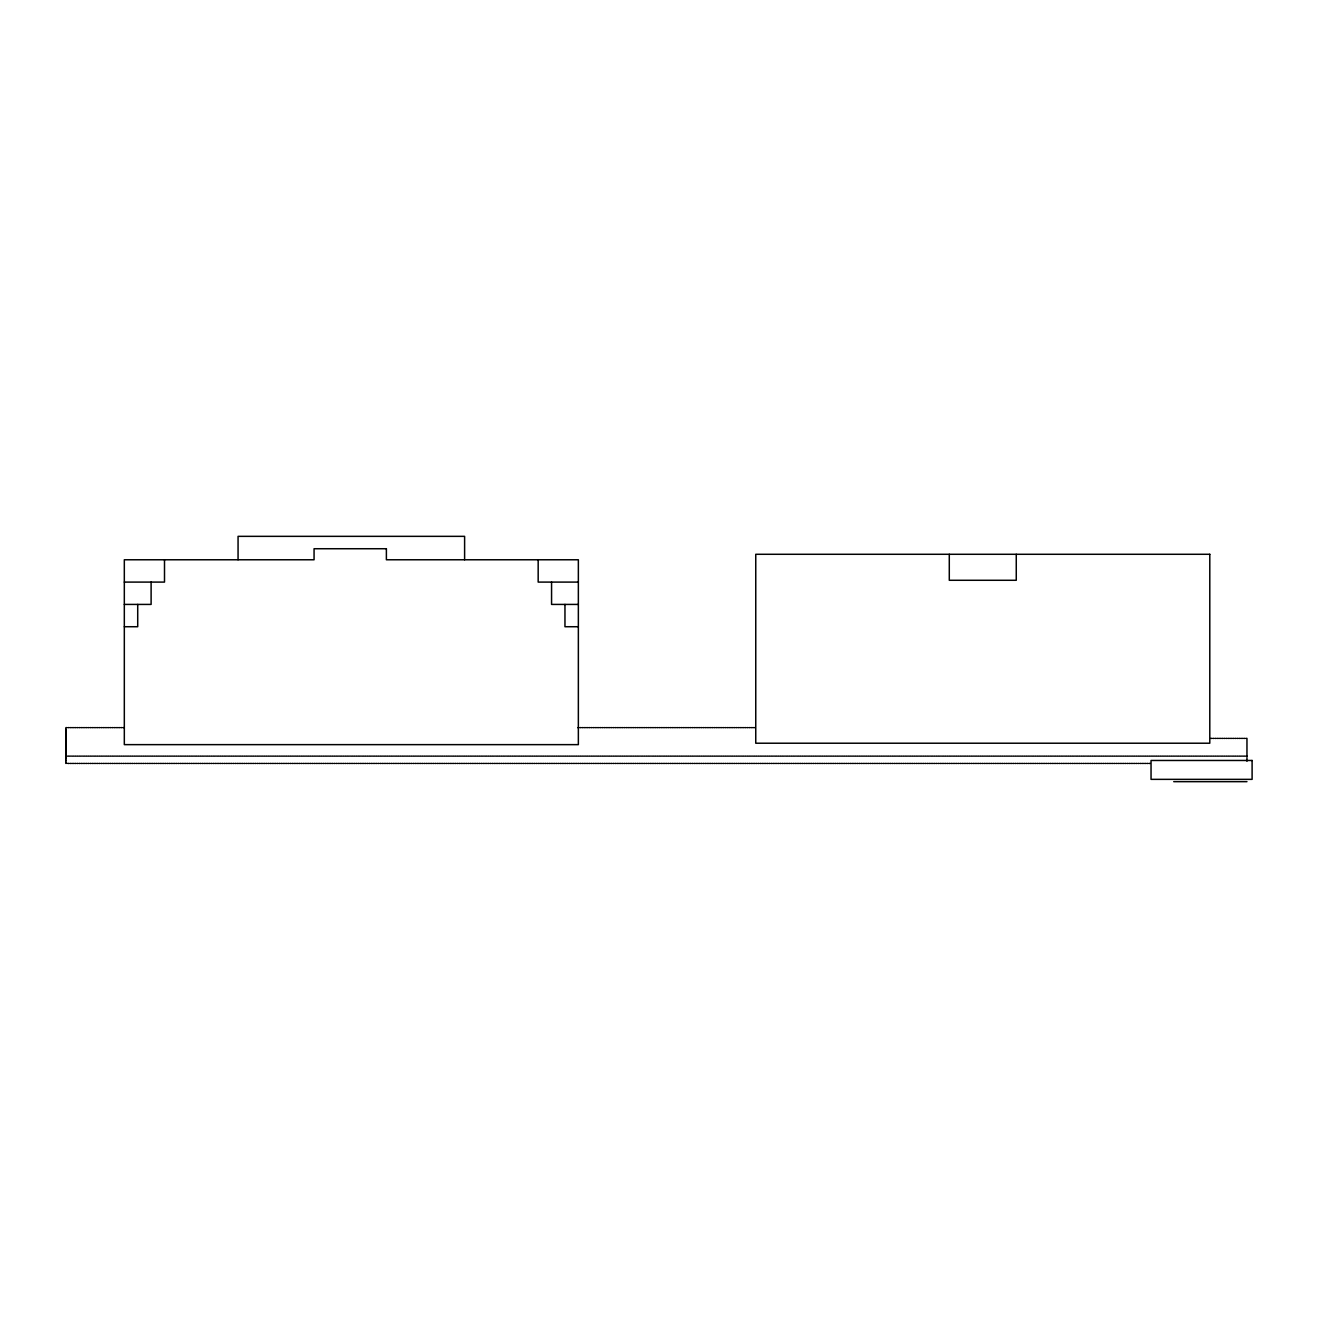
<?xml version="1.0" encoding="UTF-8"?>
<svg xmlns="http://www.w3.org/2000/svg" width="1318" height="1318" viewBox="0 0 1318 1318"><rect width="100%" height="100%" fill="white"/><g stroke="black" fill="none" stroke-linecap="round" stroke-linejoin="round"><path stroke-width="1.5" d="M65.9 763.435L65.916 762.348L67.004 763.435M66.015 757.949L65.999 759.053L65.9 757.949M66.048 756.845L65.9 727.635L67.004 727.635M124.32 582.095L164.503 582.095L164.503 559.771M578.355 582.095L538.172 582.095L538.172 559.771M124.32 604.418L151.109 604.418L151.109 582.095M578.355 604.418L551.567 604.418L551.567 582.095M124.32 626.725L137.715 626.725L137.715 604.418M578.355 626.725L564.961 626.725L564.961 604.418M68.091 727.635L69.195 727.635M70.299 727.635L71.386 727.635M72.49 727.635L73.594 727.635M74.681 727.635L75.785 727.635M76.889 727.635L77.976 727.635M79.08 727.635L80.184 727.635M81.271 727.635L82.375 727.635M83.479 727.635L84.566 727.635M85.67 727.635L86.774 727.635M87.861 727.635L88.965 727.635M90.069 727.635L91.173 727.635M92.26 727.635L93.364 727.635M94.468 727.635L95.555 727.635M96.659 727.635L97.763 727.635M98.85 727.635L99.954 727.635M101.058 727.635L102.145 727.635M103.249 727.635L104.353 727.635M105.44 727.635L106.544 727.635M107.648 727.635L108.735 727.635M109.839 727.635L110.943 727.635M112.03 727.635L113.134 727.635M114.238 727.635L115.325 727.635M116.429 727.635L117.533 727.635M118.62 727.635L119.724 727.635M120.828 727.635L121.915 727.635M123.019 727.635L124.123 727.635M577.778 727.635L578.882 727.635M579.986 727.635L581.073 727.635M582.177 727.635L583.281 727.635M584.368 727.635L585.472 727.635M586.576 727.635L587.663 727.635M588.767 727.635L589.871 727.635M590.958 727.635L592.062 727.635M593.166 727.635L594.253 727.635M595.357 727.635L596.461 727.635M597.548 727.635L598.652 727.635M599.756 727.635L600.843 727.635M601.947 727.635L603.051 727.635M604.155 727.635L605.242 727.635M606.346 727.635L607.45 727.635M608.537 727.635L609.641 727.635M610.745 727.635L611.832 727.635M612.936 727.635L614.04 727.635M615.127 727.635L616.231 727.635M617.335 727.635L618.422 727.635M619.526 727.635L620.63 727.635M621.717 727.635L622.821 727.635M623.925 727.635L625.012 727.635M626.116 727.635L627.22 727.635M628.307 727.635L629.411 727.635M630.515 727.635L631.602 727.635M632.706 727.635L633.81 727.635M634.897 727.635L636.001 727.635M637.105 727.635L638.192 727.635M639.296 727.635L640.4 727.635M641.487 727.635L642.591 727.635M643.695 727.635L644.782 727.635M645.886 727.635L646.99 727.635M648.077 727.635L649.181 727.635M650.285 727.635L651.389 727.635M652.476 727.635L653.58 727.635M654.684 727.635L655.771 727.635M656.875 727.635L657.979 727.635M659.066 727.635L660.17 727.635M661.274 727.635L662.361 727.635M663.465 727.635L664.569 727.635M665.656 727.635L666.76 727.635M667.864 727.635L668.951 727.635M670.055 727.635L671.159 727.635M672.246 727.635L673.35 727.635M674.454 727.635L675.541 727.635M676.645 727.635L677.749 727.635M678.836 727.635L679.94 727.635M681.044 727.635L682.131 727.635M683.235 727.635L684.339 727.635M685.426 727.635L686.53 727.635M687.634 727.635L688.721 727.635M689.825 727.635L690.929 727.635M692.016 727.635L693.12 727.635M694.224 727.635L695.311 727.635M696.415 727.635L697.519 727.635M698.622 727.635L699.71 727.635M700.814 727.635L701.917 727.635M703.005 727.635L704.109 727.635M705.212 727.635L706.3 727.635M707.404 727.635L708.507 727.635M709.595 727.635L710.699 727.635M711.802 727.635L712.89 727.635M713.994 727.635L715.097 727.635M716.185 727.635L717.289 727.635M718.392 727.635L719.48 727.635M720.584 727.635L721.687 727.635M722.775 727.635L723.879 727.635M724.982 727.635L726.07 727.635M727.174 727.635L728.277 727.635M729.365 727.635L730.469 727.635M731.572 727.635L732.66 727.635M733.764 727.635L734.867 727.635M735.955 727.635L737.059 727.635M738.162 727.635L739.25 727.635M740.354 727.635L741.457 727.635M742.561 727.635L743.649 727.635M744.752 727.635L745.856 727.635M746.944 727.635L748.047 727.635M749.151 727.635L750.239 727.635M751.342 727.635L752.446 727.635M753.534 727.635L754.637 727.635M1210.715 738.377L1211.819 738.377M1212.906 738.377L1214.01 738.377M1215.114 738.377L1216.201 738.377M1217.305 738.377L1218.409 738.377M1219.512 738.377L1220.6 738.377M1221.704 738.377L1222.807 738.377M1223.895 738.377L1224.999 738.377M1226.102 738.377L1227.19 738.377M1228.294 738.377L1229.397 738.377M1230.485 738.377L1231.589 738.377M1232.692 738.377L1233.78 738.377M1234.884 738.377L1235.987 738.377M1237.075 738.377L1238.179 738.377M1239.282 738.377L1240.37 738.377M1241.474 738.377L1242.577 738.377M1243.665 738.377L1244.769 738.377M1245.872 738.377L1246.96 738.377L1246.96 756.845M66.065 756.12L67.152 756.12M68.256 756.12L69.36 756.12M70.447 756.12L71.551 756.12M72.655 756.12L73.742 756.12M74.846 756.12L75.95 756.12M77.037 756.12L78.141 756.12M79.245 756.12L80.332 756.12M81.436 756.12L82.54 756.12M83.644 756.12L84.731 756.12M85.835 756.12L86.939 756.12M88.026 756.12L89.13 756.12M90.234 756.12L91.321 756.12M92.425 756.12L93.529 756.12M94.616 756.12L95.72 756.12M96.824 756.12L97.911 756.12M99.015 756.12L100.119 756.12M101.206 756.12L102.31 756.12M103.414 756.12L104.501 756.12M105.605 756.12L106.709 756.12M107.796 756.12L108.9 756.12M110.004 756.12L111.091 756.12M112.195 756.12L113.299 756.12M114.386 756.12L115.49 756.12M116.594 756.12L117.681 756.12M118.785 756.12L119.889 756.12M120.976 756.12L122.08 756.12M123.184 756.12L124.271 756.12M125.375 756.12L126.479 756.12M127.566 756.12L128.67 756.12M129.774 756.12L130.877 756.12M131.965 756.12L133.069 756.12M134.172 756.12L135.26 756.12M136.364 756.12L137.467 756.12M138.555 756.12L139.659 756.12M140.762 756.12L141.85 756.12M142.954 756.12L144.057 756.12M145.145 756.12L146.249 756.12M147.352 756.12L148.44 756.12M149.544 756.12L150.647 756.12M151.735 756.12L152.839 756.12M153.942 756.12L155.03 756.12M156.134 756.12L157.237 756.12M158.325 756.12L159.429 756.12M160.532 756.12L161.62 756.12M162.724 756.12L163.827 756.12M164.915 756.12L166.019 756.12M167.122 756.12L168.21 756.12M169.314 756.12L170.417 756.12M171.505 756.12L172.609 756.12M173.712 756.12L174.8 756.12M175.904 756.12L177.007 756.12M178.111 756.12L179.199 756.12M180.302 756.12L181.406 756.12M182.494 756.12L183.597 756.12M184.701 756.12L185.789 756.12M186.892 756.12L187.996 756.12M189.084 756.12L190.187 756.12M191.291 756.12L192.379 756.12M193.482 756.12L194.586 756.12M195.674 756.12L196.777 756.12M197.881 756.12L198.969 756.12M200.072 756.12L201.176 756.12M202.264 756.12L203.367 756.12M204.471 756.12L205.559 756.12M206.662 756.12L207.766 756.12M208.854 756.12L209.957 756.12M211.061 756.12L212.149 756.12M213.252 756.12L214.356 756.12M215.444 756.12L216.547 756.12M217.651 756.12L218.739 756.12M219.842 756.12L220.946 756.12M222.034 756.12L223.137 756.12M224.241 756.12L225.345 756.12M226.432 756.12L227.536 756.12M228.64 756.12L229.727 756.12M230.831 756.12L231.935 756.12M233.022 756.12L234.126 756.12M235.23 756.12L236.317 756.12M237.421 756.12L238.525 756.12M239.612 756.12L240.716 756.12M241.82 756.12L242.907 756.12M244.011 756.12L245.115 756.12M246.202 756.12L247.306 756.12M248.41 756.12L249.497 756.12M250.601 756.12L251.705 756.12M252.792 756.12L253.896 756.12M255 756.12L256.087 756.12M257.191 756.12L258.295 756.12M259.382 756.12L260.486 756.12M261.59 756.12L262.677 756.12M263.781 756.12L264.885 756.12M265.972 756.12L267.076 756.12M268.18 756.12L269.267 756.12M270.371 756.12L271.475 756.12M272.579 756.12L273.666 756.12M274.77 756.12L275.874 756.12M276.961 756.12L278.065 756.12M279.169 756.12L280.256 756.12M281.36 756.12L282.464 756.12M283.551 756.12L284.655 756.12M285.759 756.12L286.846 756.12M287.95 756.12L289.054 756.12M290.141 756.12L291.245 756.12M292.349 756.12L293.436 756.12M294.54 756.12L295.644 756.12M296.731 756.12L297.835 756.12M298.939 756.12L300.026 756.12M301.13 756.12L302.234 756.12M303.321 756.12L304.425 756.12M305.529 756.12L306.616 756.12M307.72 756.12L308.824 756.12M309.911 756.12L311.015 756.12M312.119 756.12L313.206 756.12M314.31 756.12L315.414 756.12M316.518 756.12L317.605 756.12M318.709 756.12L319.813 756.12M320.9 756.12L322.004 756.12M323.108 756.12L324.195 756.12M325.299 756.12L326.403 756.12M327.49 756.12L328.594 756.12M329.698 756.12L330.785 756.12M331.889 756.12L332.993 756.12M334.08 756.12L335.184 756.12M336.288 756.12L337.375 756.12M338.479 756.12L339.583 756.12M340.67 756.12L341.774 756.12M342.878 756.12L343.965 756.12M345.069 756.12L346.173 756.12M347.26 756.12L348.364 756.12M349.468 756.12L350.555 756.12M351.659 756.12L352.763 756.12M353.85 756.12L354.954 756.12M356.058 756.12L357.145 756.12M358.249 756.12L359.353 756.12M360.44 756.12L361.544 756.12M362.648 756.12L363.752 756.12M364.839 756.12L365.943 756.12M367.047 756.12L368.134 756.12M369.238 756.12L370.342 756.12M371.429 756.12L372.533 756.12M373.637 756.12L374.724 756.12M375.828 756.12L376.932 756.12M378.019 756.12L379.123 756.12M380.227 756.12L381.314 756.12M382.418 756.12L383.522 756.12M384.609 756.12L385.713 756.12M386.817 756.12L387.904 756.12M389.008 756.12L390.112 756.12M391.199 756.12L392.303 756.12M393.407 756.12L394.494 756.12M395.598 756.12L396.702 756.12M397.789 756.12L398.893 756.12M399.997 756.12L401.084 756.12M402.188 756.12L403.292 756.12M404.379 756.12L405.483 756.12M406.587 756.12L407.674 756.12M408.778 756.12L409.882 756.12M410.985 756.12L412.073 756.12M413.177 756.12L414.28 756.12M415.368 756.12L416.472 756.12M417.575 756.12L418.663 756.12M419.767 756.12L420.87 756.12M421.958 756.12L423.062 756.12M424.165 756.12L425.253 756.12M426.357 756.12L427.46 756.12M428.548 756.12L429.652 756.12M430.755 756.12L431.843 756.12M432.947 756.12L434.05 756.12M435.138 756.12L436.242 756.12M437.345 756.12L438.433 756.12M439.537 756.12L440.64 756.12M441.728 756.12L442.832 756.12M443.935 756.12L445.023 756.12M446.127 756.12L447.23 756.12M448.318 756.12L449.422 756.12M450.525 756.12L451.613 756.12M452.717 756.12L453.82 756.12M454.908 756.12L456.012 756.12M457.115 756.12L458.219 756.12M459.307 756.12L460.41 756.12M461.514 756.12L462.602 756.12M463.705 756.12L464.809 756.12M465.897 756.12L467 756.12M468.104 756.12L469.192 756.12M470.295 756.12L471.399 756.12M472.487 756.12L473.59 756.12M474.694 756.12L475.782 756.12M476.885 756.12L477.989 756.12M479.077 756.12L480.18 756.12M481.284 756.12L482.372 756.12M483.475 756.12L484.579 756.12M485.667 756.12L486.77 756.12M487.874 756.12L488.962 756.12M490.065 756.12L491.169 756.12M492.257 756.12L493.36 756.12M494.464 756.12L495.552 756.12M496.655 756.12L497.759 756.12M498.847 756.12L499.95 756.12M501.054 756.12L502.142 756.12M503.245 756.12L504.349 756.12M505.453 756.12L506.54 756.12M507.644 756.12L508.748 756.12M509.835 756.12L510.939 756.12M512.043 756.12L513.13 756.12M514.234 756.12L515.338 756.12M516.425 756.12L517.529 756.12M518.633 756.12L519.72 756.12M520.824 756.12L521.928 756.12M523.015 756.12L524.119 756.12M525.223 756.12L526.31 756.12M527.414 756.12L528.518 756.12M529.605 756.12L530.709 756.12M531.813 756.12L532.9 756.12M534.004 756.12L535.108 756.12M536.195 756.12L537.299 756.12M538.403 756.12L539.49 756.12M540.594 756.12L541.698 756.12M542.785 756.12L543.889 756.12M544.993 756.12L546.08 756.12M547.184 756.12L548.288 756.12M549.375 756.12L550.479 756.12M551.583 756.12L552.687 756.12M553.774 756.12L554.878 756.12M555.982 756.12L557.069 756.12M558.173 756.12L559.277 756.12M560.364 756.12L561.468 756.12M562.572 756.12L563.659 756.12M564.763 756.12L565.867 756.12M566.954 756.12L568.058 756.12M569.162 756.12L570.249 756.12M571.353 756.12L572.457 756.12M573.544 756.12L574.648 756.12M575.752 756.12L576.839 756.12M577.943 756.12L579.047 756.12M580.134 756.12L581.238 756.12M582.342 756.12L583.429 756.12M584.533 756.12L585.637 756.12M586.724 756.12L587.828 756.12M588.932 756.12L590.019 756.12M591.123 756.12L592.227 756.12M593.314 756.12L594.418 756.12M595.522 756.12L596.626 756.12M597.713 756.12L598.817 756.12M599.921 756.12L601.008 756.12M602.112 756.12L603.216 756.12M604.303 756.12L605.407 756.12M606.511 756.12L607.598 756.12M608.702 756.12L609.806 756.12M610.893 756.12L611.997 756.12M613.101 756.12L614.188 756.12M615.292 756.12L616.396 756.12M617.483 756.12L618.587 756.12M619.691 756.12L620.778 756.12M621.882 756.12L622.986 756.12M624.073 756.12L625.177 756.12M626.281 756.12L627.368 756.12M628.472 756.12L629.576 756.12M630.663 756.12L631.767 756.12M632.871 756.12L633.958 756.12M635.062 756.12L636.166 756.12M637.253 756.12L638.357 756.12M639.461 756.12L640.548 756.12M641.652 756.12L642.756 756.12M643.859 756.12L644.947 756.12M646.051 756.12L647.154 756.12M648.242 756.12L649.346 756.12M650.449 756.12L651.537 756.12M652.641 756.12L653.744 756.12M654.832 756.12L655.936 756.12M657.039 756.12L658.127 756.12M659.231 756.12L660.334 756.12M661.422 756.12L662.526 756.12M663.629 756.12L664.717 756.12M665.821 756.12L666.924 756.12M668.012 756.12L669.116 756.12M670.219 756.12L671.307 756.12M672.411 756.12L673.514 756.12M674.602 756.12L675.706 756.12M676.809 756.12L677.897 756.12M679.001 756.12L680.104 756.12M681.192 756.12L682.296 756.12M683.399 756.12L684.487 756.12M685.591 756.12L686.694 756.12M687.782 756.12L688.886 756.12M689.989 756.12L691.093 756.12M692.181 756.12L693.284 756.12M694.388 756.12L695.476 756.12M696.579 756.12L697.683 756.12M698.771 756.12L699.874 756.12M700.978 756.12L702.066 756.12M703.169 756.12L704.273 756.12M705.361 756.12L706.464 756.12M707.568 756.12L708.656 756.12M709.759 756.12L710.863 756.12M711.951 756.12L713.054 756.12M714.158 756.12L715.246 756.12M716.349 756.12L717.453 756.12M718.541 756.12L719.644 756.12M720.748 756.12L721.836 756.12M722.939 756.12L724.043 756.12M725.131 756.12L726.234 756.12M727.338 756.12L728.426 756.12M729.529 756.12L730.633 756.12M731.721 756.12L732.824 756.12M733.928 756.12L735.016 756.12M736.119 756.12L737.223 756.12M738.327 756.12L739.414 756.12M740.518 756.12L741.622 756.12M742.709 756.12L743.813 756.12M744.917 756.12L746.004 756.12M747.108 756.12L748.212 756.12M749.299 756.12L750.403 756.12M751.507 756.12L752.594 756.12M753.698 756.12L754.802 756.12M755.889 756.12L756.993 756.12M758.097 756.12L759.184 756.12M760.288 756.12L761.392 756.12M762.479 756.12L763.583 756.12M764.687 756.12L765.774 756.12M766.878 756.12L767.982 756.12M769.069 756.12L770.173 756.12M771.277 756.12L772.364 756.12M773.468 756.12L774.572 756.12M775.659 756.12L776.763 756.12M777.867 756.12L778.954 756.12M780.058 756.12L781.162 756.12M782.249 756.12L783.353 756.12M784.457 756.12L785.561 756.12M786.648 756.12L787.752 756.12M788.856 756.12L789.943 756.12M791.047 756.12L792.151 756.12M793.238 756.12L794.342 756.12M795.446 756.12L796.533 756.12M797.637 756.12L798.741 756.12M799.828 756.12L800.932 756.12M802.036 756.12L803.123 756.12M804.227 756.12L805.331 756.12M806.418 756.12L807.522 756.12M808.626 756.12L809.713 756.12M810.817 756.12L811.921 756.12M813.008 756.12L814.112 756.12M815.216 756.12L816.303 756.12M817.407 756.12L818.511 756.12M819.598 756.12L820.702 756.12M821.806 756.12L822.893 756.12M823.997 756.12L825.101 756.12M826.188 756.12L827.292 756.12M828.396 756.12L829.5 756.12M830.587 756.12L831.691 756.12M832.795 756.12L833.882 756.12M834.986 756.12L836.09 756.12M837.177 756.12L838.281 756.12M839.385 756.12L840.472 756.12M841.576 756.12L842.68 756.12M843.767 756.12L844.871 756.12M845.975 756.12L847.062 756.12M848.166 756.12L849.27 756.12M850.357 756.12L851.461 756.12M852.565 756.12L853.652 756.12M854.756 756.12L855.86 756.12M856.947 756.12L858.051 756.12M859.155 756.12L860.242 756.12M861.346 756.12L862.45 756.12M863.537 756.12L864.641 756.12M865.745 756.12L866.832 756.12M867.936 756.12L869.04 756.12M870.127 756.12L871.231 756.12M872.335 756.12L873.422 756.12M874.526 756.12L875.63 756.12M876.734 756.12L877.821 756.12M878.925 756.12L880.029 756.12M881.116 756.12L882.22 756.12M883.324 756.12L884.411 756.12M885.515 756.12L886.619 756.12M887.706 756.12L888.81 756.12M889.914 756.12L891.001 756.12M892.105 756.12L893.209 756.12M894.296 756.12L895.4 756.12M896.504 756.12L897.591 756.12M898.695 756.12L899.799 756.12M900.886 756.12L901.99 756.12M903.094 756.12L904.181 756.12M905.285 756.12L906.389 756.12M907.476 756.12L908.58 756.12M909.684 756.12L910.771 756.12M911.875 756.12L912.979 756.12M914.066 756.12L915.17 756.12M916.274 756.12L917.361 756.12M918.465 756.12L919.569 756.12M920.656 756.12L921.76 756.12M922.864 756.12L923.967 756.12M925.055 756.12L926.159 756.12M927.262 756.12L928.35 756.12M929.454 756.12L930.557 756.12M931.645 756.12L932.749 756.12M933.852 756.12L934.94 756.12M936.044 756.12L937.147 756.12M938.235 756.12L939.339 756.12M940.442 756.12L941.53 756.12M942.634 756.12L943.737 756.12M944.825 756.12L945.929 756.12M947.032 756.12L948.12 756.12M949.224 756.12L950.327 756.12M951.415 756.12L952.519 756.12M953.622 756.12L954.71 756.12M955.814 756.12L956.917 756.12M958.005 756.12L959.109 756.12M960.212 756.12L961.3 756.12M962.404 756.12L963.507 756.12M964.595 756.12L965.699 756.12M966.802 756.12L967.89 756.12M968.994 756.12L970.097 756.12M971.201 756.12L972.289 756.12M973.392 756.12L974.496 756.12M975.584 756.12L976.687 756.12M977.791 756.12L978.879 756.12M979.982 756.12L981.086 756.12M982.174 756.12L983.277 756.12M984.381 756.12L985.469 756.12M986.572 756.12L987.676 756.12M988.764 756.12L989.867 756.12M990.971 756.12L992.059 756.12M993.162 756.12L994.266 756.12M995.354 756.12L996.457 756.12M997.561 756.12L998.649 756.12M999.752 756.12L1000.856 756.12M1001.944 756.12L1003.047 756.12M1004.151 756.12L1005.239 756.12M1006.342 756.12L1007.446 756.12M1008.534 756.12L1009.637 756.12M1010.741 756.12L1011.829 756.12M1012.932 756.12L1014.036 756.12M1015.124 756.12L1016.227 756.12M1017.331 756.12L1018.435 756.12M1019.522 756.12L1020.626 756.12M1021.73 756.12L1022.817 756.12M1023.921 756.12L1025.025 756.12M1026.112 756.12L1027.216 756.12M1028.32 756.12L1029.407 756.12M1030.511 756.12L1031.615 756.12M1032.702 756.12L1033.806 756.12M1034.91 756.12L1035.997 756.12M1037.101 756.12L1038.205 756.12M1039.292 756.12L1040.396 756.12M1041.5 756.12L1042.587 756.12M1043.691 756.12L1044.795 756.12M1045.882 756.12L1046.986 756.12M1048.09 756.12L1049.177 756.12M1050.281 756.12L1051.385 756.12M1052.472 756.12L1053.576 756.12M1054.68 756.12L1055.767 756.12M1056.871 756.12L1057.975 756.12M1059.062 756.12L1060.166 756.12M1061.27 756.12L1062.357 756.12M1063.461 756.12L1064.565 756.12M1065.669 756.12L1066.756 756.12M1067.86 756.12L1068.964 756.12M1070.051 756.12L1071.155 756.12M1072.259 756.12L1073.346 756.12M1074.45 756.12L1075.554 756.12M1076.641 756.12L1077.745 756.12M1078.849 756.12L1079.936 756.12M1081.04 756.12L1082.144 756.12M1083.231 756.12L1084.335 756.12M1085.439 756.12L1086.526 756.12M1087.63 756.12L1088.734 756.12M1089.821 756.12L1090.925 756.12M1092.029 756.12L1093.116 756.12M1094.22 756.12L1095.324 756.12M1096.411 756.12L1097.515 756.12M1098.619 756.12L1099.706 756.12M1100.81 756.12L1101.914 756.12M1103.001 756.12L1104.105 756.12M1105.209 756.12L1106.296 756.12M1107.4 756.12L1108.504 756.12M1109.608 756.12L1110.695 756.12M1111.799 756.12L1112.903 756.12M1113.99 756.12L1115.094 756.12M1116.198 756.12L1117.285 756.12M1118.389 756.12L1119.493 756.12M1120.58 756.12L1121.684 756.12M1122.788 756.12L1123.875 756.12M1124.979 756.12L1126.083 756.12M1127.17 756.12L1128.274 756.12M1129.378 756.12L1130.465 756.12M1131.569 756.12L1132.673 756.12M1133.76 756.12L1134.864 756.12M1135.968 756.12L1137.055 756.12M1138.159 756.12L1139.263 756.12M1140.35 756.12L1141.454 756.12M1142.558 756.12L1143.645 756.12M1144.749 756.12L1145.853 756.12M1146.94 756.12L1148.044 756.12M1149.148 756.12L1150.235 756.12M1151.339 756.12L1152.443 756.12M1153.53 756.12L1154.634 756.12M1155.738 756.12L1156.842 756.12M1157.929 756.12L1159.033 756.12M1160.137 756.12L1161.224 756.12M1162.328 756.12L1163.432 756.12M1164.519 756.12L1165.623 756.12M1166.727 756.12L1167.814 756.12M1168.918 756.12L1170.022 756.12M1171.109 756.12L1172.213 756.12M1173.317 756.12L1174.404 756.12M1175.508 756.12L1176.612 756.12M1177.699 756.12L1178.803 756.12M1179.907 756.12L1180.994 756.12M1182.098 756.12L1183.202 756.12M1184.289 756.12L1185.393 756.12M1186.497 756.12L1187.584 756.12M1188.688 756.12L1189.792 756.12M1190.879 756.12L1191.983 756.12M1193.087 756.12L1194.174 756.12M1195.278 756.12L1196.382 756.12M1197.469 756.12L1198.573 756.12M1199.677 756.12L1200.764 756.12M1201.868 756.12L1202.972 756.12M1204.075 756.12L1205.163 756.12M1206.267 756.12L1207.37 756.12M1208.458 756.12L1209.562 756.12M1210.665 756.12L1211.753 756.12M1212.857 756.12L1213.96 756.12M1215.048 756.12L1216.152 756.12M1217.255 756.12L1218.343 756.12M1219.447 756.12L1220.55 756.12M1221.638 756.12L1222.742 756.12M1223.845 756.12L1224.933 756.12M1226.037 756.12L1227.14 756.12M1228.228 756.12L1229.332 756.12M1230.435 756.12L1231.523 756.12M1232.627 756.12L1233.73 756.12M1234.818 756.12L1235.922 756.12M1237.025 756.12L1238.113 756.12M1239.217 756.12L1240.32 756.12M1241.408 756.12L1242.512 756.12M1243.615 756.12L1244.703 756.12M1245.807 756.12L1246.91 756.12M68.091 763.435L69.195 763.435M70.299 763.435L71.386 763.435M72.49 763.435L73.594 763.435M74.681 763.435L75.785 763.435M76.889 763.435L77.976 763.435M79.08 763.435L80.184 763.435M81.271 763.435L82.375 763.435M83.479 763.435L84.566 763.435M85.67 763.435L86.774 763.435M87.861 763.435L88.965 763.435M90.069 763.435L91.173 763.435M92.26 763.435L93.364 763.435M94.468 763.435L95.555 763.435M96.659 763.435L97.763 763.435M98.85 763.435L99.954 763.435M101.058 763.435L102.145 763.435M103.249 763.435L104.353 763.435M105.44 763.435L106.544 763.435M107.648 763.435L108.735 763.435M109.839 763.435L110.943 763.435M112.03 763.435L113.134 763.435M114.238 763.435L115.325 763.435M116.429 763.435L117.533 763.435M118.62 763.435L119.724 763.435M120.828 763.435L121.915 763.435M123.019 763.435L124.123 763.435M125.21 763.435L126.314 763.435M127.418 763.435L128.505 763.435M129.609 763.435L130.713 763.435M131.8 763.435L132.904 763.435M134.008 763.435L135.095 763.435M136.199 763.435L137.303 763.435M138.406 763.435L139.494 763.435M140.598 763.435L141.701 763.435M142.789 763.435L143.893 763.435M144.996 763.435L146.084 763.435M147.188 763.435L148.291 763.435M149.379 763.435L150.483 763.435M151.586 763.435L152.674 763.435M153.778 763.435L154.881 763.435M155.969 763.435L157.073 763.435M158.176 763.435L159.264 763.435M160.368 763.435L161.471 763.435M162.559 763.435L163.663 763.435M164.766 763.435L165.854 763.435M166.958 763.435L168.061 763.435M169.149 763.435L170.253 763.435M171.356 763.435L172.444 763.435M173.548 763.435L174.651 763.435M175.739 763.435L176.843 763.435M177.946 763.435L179.034 763.435M180.138 763.435L181.241 763.435M182.329 763.435L183.433 763.435M184.536 763.435L185.64 763.435M186.728 763.435L187.831 763.435M188.935 763.435L190.023 763.435M191.126 763.435L192.23 763.435M193.318 763.435L194.421 763.435M195.525 763.435L196.613 763.435M197.716 763.435L198.82 763.435M199.908 763.435L201.011 763.435M202.115 763.435L203.203 763.435M204.306 763.435L205.41 763.435M206.498 763.435L207.601 763.435M208.705 763.435L209.793 763.435M210.896 763.435L212 763.435M213.088 763.435L214.191 763.435M215.295 763.435L216.383 763.435M217.486 763.435L218.59 763.435M219.678 763.435L220.781 763.435M221.885 763.435L222.973 763.435M224.076 763.435L225.18 763.435M226.268 763.435L227.371 763.435M228.475 763.435L229.579 763.435M230.666 763.435L231.77 763.435M232.874 763.435L233.961 763.435M235.065 763.435L236.169 763.435M237.256 763.435L238.36 763.435M239.464 763.435L240.551 763.435M241.655 763.435L242.759 763.435M243.846 763.435L244.95 763.435M246.054 763.435L247.141 763.435M248.245 763.435L249.349 763.435M250.436 763.435L251.54 763.435M252.644 763.435L253.731 763.435M254.835 763.435L255.939 763.435M257.026 763.435L258.13 763.435M259.234 763.435L260.321 763.435M261.425 763.435L262.529 763.435M263.616 763.435L264.72 763.435M265.824 763.435L266.911 763.435M268.015 763.435L269.119 763.435M270.206 763.435L271.31 763.435M272.414 763.435L273.501 763.435M274.605 763.435L275.709 763.435M276.813 763.435L277.9 763.435M279.004 763.435L280.108 763.435M281.195 763.435L282.299 763.435M283.403 763.435L284.49 763.435M285.594 763.435L286.698 763.435M287.785 763.435L288.889 763.435M289.993 763.435L291.08 763.435M292.184 763.435L293.288 763.435M294.375 763.435L295.479 763.435M296.583 763.435L297.67 763.435M298.774 763.435L299.878 763.435M300.965 763.435L302.069 763.435M303.173 763.435L304.26 763.435M305.364 763.435L306.468 763.435M307.555 763.435L308.659 763.435M309.763 763.435L310.85 763.435M311.954 763.435L313.058 763.435M314.145 763.435L315.249 763.435M316.353 763.435L317.44 763.435M318.544 763.435L319.648 763.435M320.735 763.435L321.839 763.435M322.943 763.435L324.047 763.435M325.134 763.435L326.238 763.435M327.342 763.435L328.429 763.435M329.533 763.435L330.637 763.435M331.724 763.435L332.828 763.435M333.932 763.435L335.019 763.435M336.123 763.435L337.227 763.435M338.314 763.435L339.418 763.435M340.522 763.435L341.609 763.435M342.713 763.435L343.817 763.435M344.904 763.435L346.008 763.435M347.112 763.435L348.199 763.435M349.303 763.435L350.407 763.435M351.494 763.435L352.598 763.435M353.702 763.435L354.789 763.435M355.893 763.435L356.997 763.435M358.084 763.435L359.188 763.435M360.292 763.435L361.379 763.435M362.483 763.435L363.587 763.435M364.674 763.435L365.778 763.435M366.882 763.435L367.969 763.435M369.073 763.435L370.177 763.435M371.281 763.435L372.368 763.435M373.472 763.435L374.576 763.435M375.663 763.435L376.767 763.435M377.871 763.435L378.958 763.435M380.062 763.435L381.166 763.435M382.253 763.435L383.357 763.435M384.461 763.435L385.548 763.435M386.652 763.435L387.756 763.435M388.843 763.435L389.947 763.435M391.051 763.435L392.138 763.435M393.242 763.435L394.346 763.435M395.433 763.435L396.537 763.435M397.641 763.435L398.728 763.435M399.832 763.435L400.936 763.435M402.023 763.435L403.127 763.435M404.231 763.435L405.318 763.435M406.422 763.435L407.526 763.435M408.613 763.435L409.717 763.435M410.821 763.435L411.908 763.435M413.012 763.435L414.116 763.435M415.203 763.435L416.307 763.435M417.411 763.435L418.514 763.435M419.602 763.435L420.706 763.435M421.809 763.435L422.897 763.435M424.001 763.435L425.104 763.435M426.192 763.435L427.296 763.435M428.399 763.435L429.487 763.435M430.591 763.435L431.694 763.435M432.782 763.435L433.886 763.435M434.989 763.435L436.077 763.435M437.181 763.435L438.284 763.435M439.372 763.435L440.476 763.435M441.579 763.435L442.667 763.435M443.771 763.435L444.874 763.435M445.962 763.435L447.066 763.435M448.169 763.435L449.257 763.435M450.361 763.435L451.464 763.435M452.552 763.435L453.656 763.435M454.759 763.435L455.847 763.435M456.951 763.435L458.054 763.435M459.142 763.435L460.246 763.435M461.349 763.435L462.453 763.435M463.541 763.435L464.644 763.435M465.748 763.435L466.836 763.435M467.939 763.435L469.043 763.435M470.131 763.435L471.234 763.435M472.338 763.435L473.426 763.435M474.529 763.435L475.633 763.435M476.721 763.435L477.824 763.435M478.928 763.435L480.016 763.435M481.119 763.435L482.223 763.435M483.311 763.435L484.414 763.435M485.518 763.435L486.606 763.435M487.709 763.435L488.813 763.435M489.901 763.435L491.004 763.435M492.108 763.435L493.196 763.435M494.299 763.435L495.403 763.435M496.491 763.435L497.594 763.435M498.698 763.435L499.786 763.435M500.889 763.435L501.993 763.435M503.081 763.435L504.184 763.435M505.288 763.435L506.376 763.435M507.479 763.435L508.583 763.435M509.687 763.435L510.774 763.435M511.878 763.435L512.982 763.435M514.069 763.435L515.173 763.435M516.277 763.435L517.364 763.435M518.468 763.435L519.572 763.435M520.659 763.435L521.763 763.435M522.867 763.435L523.954 763.435M525.058 763.435L526.162 763.435M527.249 763.435L528.353 763.435M529.457 763.435L530.544 763.435M531.648 763.435L532.752 763.435M533.839 763.435L534.943 763.435M536.047 763.435L537.134 763.435M538.238 763.435L539.342 763.435M540.429 763.435L541.533 763.435M542.637 763.435L543.724 763.435M544.828 763.435L545.932 763.435M547.019 763.435L548.123 763.435M549.227 763.435L550.314 763.435M551.418 763.435L552.522 763.435M553.609 763.435L554.713 763.435M555.817 763.435L556.921 763.435M558.008 763.435L559.112 763.435M560.216 763.435L561.303 763.435M562.407 763.435L563.511 763.435M564.598 763.435L565.702 763.435M566.806 763.435L567.893 763.435M568.997 763.435L570.101 763.435M571.188 763.435L572.292 763.435M573.396 763.435L574.483 763.435M575.587 763.435L576.691 763.435M577.778 763.435L578.882 763.435M579.986 763.435L581.073 763.435M582.177 763.435L583.281 763.435M584.368 763.435L585.472 763.435M586.576 763.435L587.663 763.435M588.767 763.435L589.871 763.435M590.958 763.435L592.062 763.435M593.166 763.435L594.253 763.435M595.357 763.435L596.461 763.435M597.548 763.435L598.652 763.435M599.756 763.435L600.843 763.435M601.947 763.435L603.051 763.435M604.155 763.435L605.242 763.435M606.346 763.435L607.45 763.435M608.537 763.435L609.641 763.435M610.745 763.435L611.832 763.435M612.936 763.435L614.04 763.435M615.127 763.435L616.231 763.435M617.335 763.435L618.422 763.435M619.526 763.435L620.63 763.435M621.717 763.435L622.821 763.435M623.925 763.435L625.012 763.435M626.116 763.435L627.22 763.435M628.307 763.435L629.411 763.435M630.515 763.435L631.602 763.435M632.706 763.435L633.81 763.435M634.897 763.435L636.001 763.435M637.105 763.435L638.192 763.435M639.296 763.435L640.4 763.435M641.487 763.435L642.591 763.435M643.695 763.435L644.782 763.435M645.886 763.435L646.99 763.435M648.077 763.435L649.181 763.435M650.285 763.435L651.389 763.435M652.476 763.435L653.58 763.435M654.684 763.435L655.771 763.435M656.875 763.435L657.979 763.435M659.066 763.435L660.17 763.435M661.274 763.435L662.361 763.435M663.465 763.435L664.569 763.435M665.656 763.435L666.76 763.435M667.864 763.435L668.951 763.435M670.055 763.435L671.159 763.435M672.246 763.435L673.35 763.435M674.454 763.435L675.541 763.435M676.645 763.435L677.749 763.435M678.836 763.435L679.94 763.435M681.044 763.435L682.131 763.435M683.235 763.435L684.339 763.435M685.426 763.435L686.53 763.435M687.634 763.435L688.721 763.435M689.825 763.435L690.929 763.435M692.016 763.435L693.12 763.435M694.224 763.435L695.311 763.435M696.415 763.435L697.519 763.435M698.622 763.435L699.71 763.435M700.814 763.435L701.917 763.435M703.005 763.435L704.109 763.435M705.212 763.435L706.3 763.435M707.404 763.435L708.507 763.435M709.595 763.435L710.699 763.435M711.802 763.435L712.89 763.435M713.994 763.435L715.097 763.435M716.185 763.435L717.289 763.435M718.392 763.435L719.48 763.435M720.584 763.435L721.687 763.435M722.775 763.435L723.879 763.435M724.982 763.435L726.07 763.435M727.174 763.435L728.277 763.435M729.365 763.435L730.469 763.435M731.572 763.435L732.66 763.435M733.764 763.435L734.867 763.435M735.955 763.435L737.059 763.435M738.162 763.435L739.25 763.435M740.354 763.435L741.457 763.435M742.561 763.435L743.649 763.435M744.752 763.435L745.856 763.435M746.944 763.435L748.047 763.435M749.151 763.435L750.239 763.435M751.342 763.435L752.446 763.435M753.534 763.435L754.637 763.435M755.741 763.435L756.829 763.435M757.932 763.435L759.036 763.435M760.124 763.435L761.227 763.435M762.331 763.435L763.419 763.435M764.522 763.435L765.626 763.435M766.714 763.435L767.817 763.435M768.921 763.435L770.009 763.435M771.112 763.435L772.216 763.435M773.304 763.435L774.407 763.435M775.511 763.435L776.599 763.435M777.702 763.435L778.806 763.435M779.894 763.435L780.997 763.435M782.101 763.435L783.189 763.435M784.292 763.435L785.396 763.435M786.484 763.435L787.587 763.435M788.691 763.435L789.795 763.435M790.882 763.435L791.986 763.435M793.09 763.435L794.177 763.435M795.281 763.435L796.385 763.435M797.472 763.435L798.576 763.435M799.68 763.435L800.767 763.435M801.871 763.435L802.975 763.435M804.062 763.435L805.166 763.435M806.27 763.435L807.357 763.435M808.461 763.435L809.565 763.435M810.652 763.435L811.756 763.435M812.86 763.435L813.947 763.435M815.051 763.435L816.155 763.435M817.242 763.435L818.346 763.435M819.45 763.435L820.537 763.435M821.641 763.435L822.745 763.435M823.832 763.435L824.936 763.435M826.04 763.435L827.127 763.435M828.231 763.435L829.335 763.435M830.422 763.435L831.526 763.435M832.63 763.435L833.717 763.435M834.821 763.435L835.925 763.435M837.029 763.435L838.116 763.435M839.22 763.435L840.324 763.435M841.411 763.435L842.515 763.435M843.619 763.435L844.706 763.435M845.81 763.435L846.914 763.435M848.001 763.435L849.105 763.435M850.209 763.435L851.296 763.435M852.4 763.435L853.504 763.435M854.591 763.435L855.695 763.435M856.799 763.435L857.886 763.435M858.99 763.435L860.094 763.435M861.181 763.435L862.285 763.435M863.389 763.435L864.476 763.435M865.58 763.435L866.684 763.435M867.771 763.435L868.875 763.435M869.979 763.435L871.066 763.435M872.17 763.435L873.274 763.435M874.361 763.435L875.465 763.435M876.569 763.435L877.656 763.435M878.76 763.435L879.864 763.435M880.951 763.435L882.055 763.435M883.159 763.435L884.263 763.435M885.35 763.435L886.454 763.435M887.558 763.435L888.645 763.435M889.749 763.435L890.853 763.435M891.94 763.435L893.044 763.435M894.148 763.435L895.235 763.435M896.339 763.435L897.443 763.435M898.53 763.435L899.634 763.435M900.738 763.435L901.825 763.435M902.929 763.435L904.033 763.435M905.12 763.435L906.224 763.435M907.328 763.435L908.415 763.435M909.519 763.435L910.623 763.435M911.71 763.435L912.814 763.435M913.918 763.435L915.005 763.435M916.109 763.435L917.213 763.435M918.3 763.435L919.404 763.435M920.508 763.435L921.595 763.435M922.699 763.435L923.803 763.435M924.89 763.435L925.994 763.435M927.098 763.435L928.185 763.435M929.289 763.435L930.393 763.435M931.496 763.435L932.584 763.435M933.688 763.435L934.791 763.435M935.879 763.435L936.983 763.435M938.086 763.435L939.174 763.435M940.278 763.435L941.381 763.435M942.469 763.435L943.573 763.435M944.676 763.435L945.764 763.435M946.868 763.435L947.971 763.435M949.059 763.435L950.163 763.435M951.266 763.435L952.354 763.435M953.458 763.435L954.561 763.435M955.649 763.435L956.753 763.435M957.856 763.435L958.944 763.435M960.048 763.435L961.151 763.435M962.239 763.435L963.343 763.435M964.446 763.435L965.534 763.435M966.638 763.435L967.741 763.435M968.829 763.435L969.933 763.435M971.036 763.435L972.124 763.435M973.228 763.435L974.331 763.435M975.435 763.435L976.523 763.435M977.626 763.435L978.73 763.435M979.818 763.435L980.921 763.435M982.025 763.435L983.113 763.435M984.216 763.435L985.32 763.435M986.408 763.435L987.511 763.435M988.615 763.435L989.703 763.435M990.806 763.435L991.91 763.435M992.998 763.435L994.101 763.435M995.205 763.435L996.293 763.435M997.396 763.435L998.5 763.435M999.588 763.435L1000.691 763.435M1001.795 763.435L1002.883 763.435M1003.986 763.435L1005.09 763.435M1006.178 763.435L1007.281 763.435M1008.385 763.435L1009.473 763.435M1010.576 763.435L1011.68 763.435M1012.768 763.435L1013.871 763.435M1014.975 763.435L1016.063 763.435M1017.166 763.435L1018.27 763.435M1019.358 763.435L1020.461 763.435M1021.565 763.435L1022.669 763.435M1023.756 763.435L1024.86 763.435M1025.964 763.435L1027.052 763.435M1028.155 763.435L1029.259 763.435M1030.346 763.435L1031.45 763.435M1032.554 763.435L1033.641 763.435M1034.745 763.435L1035.849 763.435M1036.937 763.435L1038.04 763.435M1039.144 763.435L1040.231 763.435M1041.335 763.435L1042.439 763.435M1043.526 763.435L1044.63 763.435M1045.734 763.435L1046.822 763.435M1047.925 763.435L1049.029 763.435M1050.116 763.435L1051.22 763.435M1052.324 763.435L1053.411 763.435M1054.515 763.435L1055.619 763.435M1056.707 763.435L1057.81 763.435M1058.914 763.435L1060.001 763.435M1061.105 763.435L1062.209 763.435M1063.296 763.435L1064.4 763.435M1065.504 763.435L1066.591 763.435M1067.695 763.435L1068.799 763.435M1069.903 763.435L1070.99 763.435M1072.094 763.435L1073.198 763.435M1074.285 763.435L1075.389 763.435M1076.493 763.435L1077.58 763.435M1078.684 763.435L1079.788 763.435M1080.875 763.435L1081.979 763.435M1083.083 763.435L1084.17 763.435M1085.274 763.435L1086.378 763.435M1087.465 763.435L1088.569 763.435M1089.673 763.435L1090.76 763.435M1091.864 763.435L1092.968 763.435M1094.055 763.435L1095.159 763.435M1096.263 763.435L1097.35 763.435M1098.454 763.435L1099.558 763.435M1100.645 763.435L1101.749 763.435M1102.853 763.435L1103.94 763.435M1105.044 763.435L1106.148 763.435M1107.235 763.435L1108.339 763.435M1109.443 763.435L1110.53 763.435M1111.634 763.435L1112.738 763.435M1113.825 763.435L1114.929 763.435M1116.033 763.435L1117.137 763.435M1118.224 763.435L1119.328 763.435M1120.432 763.435L1121.519 763.435M1122.623 763.435L1123.727 763.435M1124.814 763.435L1125.918 763.435M1127.022 763.435L1128.109 763.435M1129.213 763.435L1130.317 763.435M1131.404 763.435L1132.508 763.435M1133.612 763.435L1134.699 763.435M1135.803 763.435L1136.907 763.435M1137.994 763.435L1139.098 763.435M1140.202 763.435L1141.289 763.435M1142.393 763.435L1143.497 763.435M1144.584 763.435L1145.688 763.435M1146.792 763.435L1147.879 763.435M1148.983 763.435L1150.087 763.435M1173.728 781.656L1246.96 781.656M1246.96 757.949L1246.96 759.053M1246.96 760.14L1246.96 761.244M1016.26 554.285L1016.26 580.282L949.29 580.282L949.29 554.285M464.611 559.771L464.611 536.344L238.064 536.344L238.064 559.771M65.9 729.381L65.9 730.485M65.9 731.589L65.9 732.676M65.9 733.78L65.9 734.884M65.9 735.971L65.9 737.075M65.9 738.179L65.9 739.283M65.9 740.37L65.9 741.474M65.9 742.578L65.9 743.665M65.9 744.769L65.9 745.873M65.9 746.96L65.9 748.064M65.9 749.168L65.9 750.255M65.9 751.359L65.9 752.463M65.9 753.55L65.9 754.654M65.9 755.758L65.9 756.845M65.966 760.14L65.949 761.244L65.9 760.14M386.388 548.733L314.063 548.733L314.063 559.771L124.32 559.771L124.32 744.637L578.355 744.637L578.355 559.771L386.388 559.771L386.388 548.733M1209.792 554.285L755.758 554.285L755.758 743.22L1209.792 743.22L1209.792 554.285M1252.1 760.47L1151.042 760.47L1151.042 779.35L1252.1 779.35L1252.1 760.47"/></g></svg>
